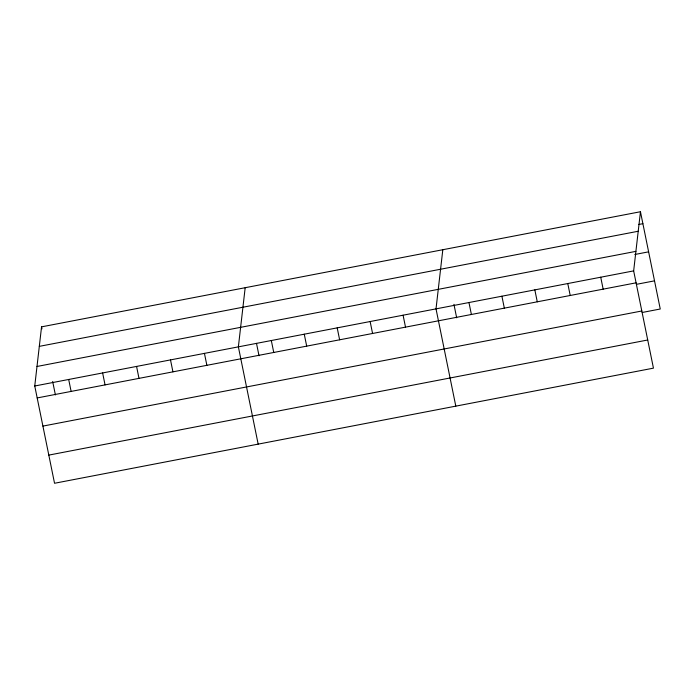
<?xml version="1.0" encoding="UTF-8"?>
<svg xmlns="http://www.w3.org/2000/svg" width="695" height="695" viewBox="0 0 695 695"><rect width="100%" height="100%" fill="white"/><g stroke="black" fill="none" stroke-linecap="round" stroke-linejoin="round"><path stroke-width="1.04" d="M640.46 211.732L633.658 270.885L653.448 368.15L54.54 483.268L34.75 385.994L41.552 326.85L640.46 211.732L660.25 309.006L642.189 312.481M245.179 287.713L238.376 346.857L258.166 444.122M442.819 249.722L436.017 308.867L455.807 406.141M638.635 224.494L642.892 223.677M39.302 346.362L638.218 231.253M36.991 366.474L635.908 251.364M634.804 254.492L648.617 251.842M34.75 385.994L633.658 270.885M37.182 397.94L636.09 282.822M636.455 284.325L654.525 280.849M42.908 426.096L641.824 310.986M48.815 455.103L647.723 339.994M600.723 277.209L603.156 289.155M567.78 283.543L570.213 295.488M534.837 289.876L537.27 301.821M501.903 296.209L504.335 308.154M468.96 302.534L471.392 314.479M453.931 304.332L456.667 317.797M403.083 315.2L405.515 327.145M370.14 321.533L372.572 333.478M337.197 327.858L339.629 339.803M304.262 334.191L306.695 346.136M271.319 340.524L273.752 352.469M256.498 343.356L259.027 355.788M204.443 353.381L206.875 365.327M170.501 359.897L172.933 371.842M136.567 366.421L138.991 378.367M102.625 372.946L105.058 384.891M68.692 379.47L71.116 391.415M41.552 326.85L41.952 328.839M52.655 381.459L55.4 394.925"/></g></svg>
